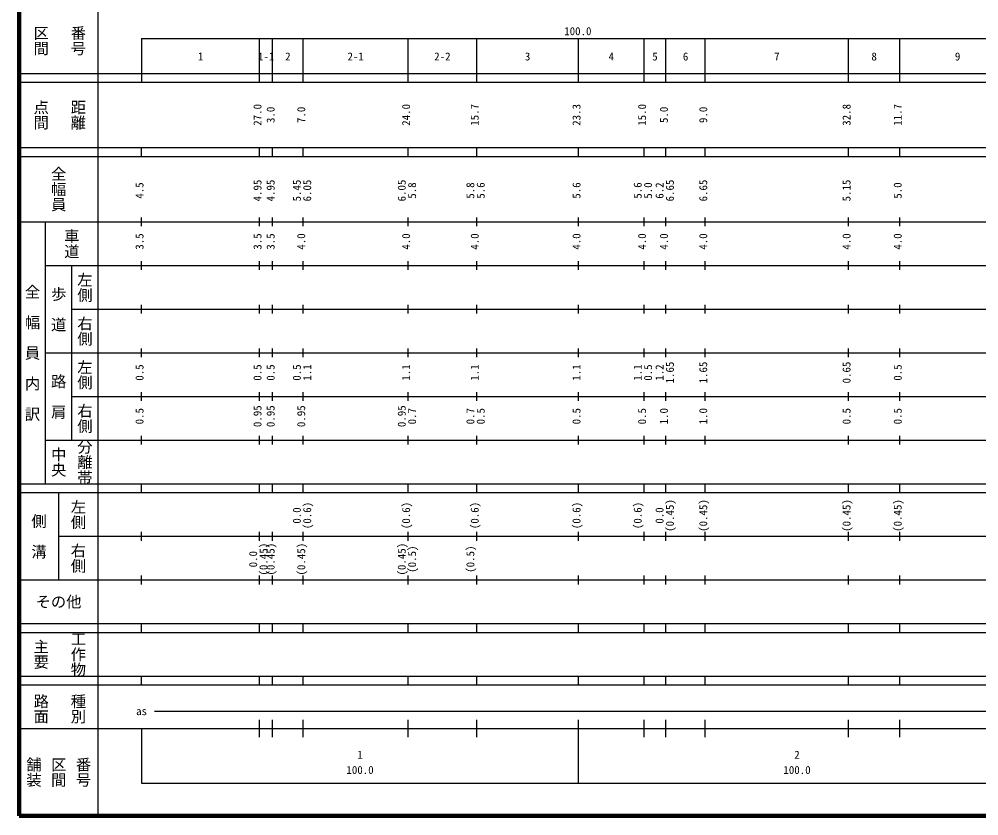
# Model space of a CAD drawing. Units: millimetres on the paper, enlarged 1000 times. Extents: x 40000 to 680000, y 20000 to 380000.
# Drawn here: x 40000 to 259604, y 20000 to 202409 of the extents above; entities that cross this region are included whole.
import ezdxf
from ezdxf.enums import TextEntityAlignment as Align

# ---------------------------------------------------------------- set-up
doc = ezdxf.new("R2010")
doc.units = ezdxf.units.MM
doc.header["$LTSCALE"] = 1000
doc.layers.add('M-TTL', color=2, linetype='Continuous', lineweight=140)
doc.layers.add('M-TTL-BAND', color=7, linetype='Continuous', lineweight=25)
doc.styles.add('@ＭＳ ゴシック', font='')
doc.styles.add('ＭＳ ゴシック', font='')
doc.styles.get('@ＭＳ ゴシック').set_extended_font_data('@MS Gothic')
doc.styles.get('ＭＳ ゴシック').set_extended_font_data('MS Gothic')

msp = doc.modelspace()

# ---------------------------------------------------------------- linework, layer by layer
at = {"layer": 'M-TTL'}
for p, q in [((40000, 380000), (40000, 20000)), ((40000, 20000), (680000, 20000))]:
    msp.add_line(p, q, dxfattribs=at)
at = {"layer": 'M-TTL-BAND'}
for p, q in [((58000, 370000), (58000, 20000)), ((68000, 198000), (579000, 198000)), ((68000, 198000), (68000, 188000)), ((95000, 188000), (95000, 198000)), ((98000, 188000), (98000, 198000)), ((105000, 188000), (105000, 198000)), ((129000, 188000), (129000, 198000)), ((144700, 188000), (144700, 198000)), ((168000, 188000), (168000, 198000)), ((183000, 188000), (183000, 198000)), ((188000, 188000), (188000, 198000)), ((197000, 188000), (197000, 198000)), ((229800, 188000), (229800, 198000)), ((241500, 188000), (241500, 198000)), ((40000, 190000), (579000, 190000)), ((40000, 188000), (579000, 188000)), ((40000, 173000), (579000, 173000)), ((68000, 171000), (68000, 173000)), ((95000, 171000), (95000, 173000)), ((98000, 171000), (98000, 173000)), ((105000, 171000), (105000, 173000)), ((129000, 171000), (129000, 173000)), ((144700, 171000), (144700, 173000)), ((168000, 171000), (168000, 173000)), ((183000, 171000), (183000, 173000)), ((188000, 171000), (188000, 173000)), ((197000, 171000), (197000, 173000)), ((229800, 171000), (229800, 173000)), ((241500, 171000), (241500, 173000)), ((40000, 171000), (579000, 171000)), ((40000, 156000), (579000, 156000)), ((46000, 96000), (46000, 156000)), ((68000, 155000), (68000, 157000)), ((95000, 155000), (95000, 157000)), ((98000, 155000), (98000, 157000)), ((105000, 155000), (105000, 157000)), ((129000, 155000), (129000, 157000)), ((144700, 155000), (144700, 157000)), ((168000, 155000), (168000, 157000)), ((183000, 155000), (183000, 157000)), ((188000, 155000), (188000, 157000)), ((197000, 155000), (197000, 157000)), ((229800, 155000), (229800, 157000)), ((241500, 155000), (241500, 157000)), ((46000, 146000), (579000, 146000)), ((52000, 146000), (52000, 106000)), ((68000, 145000), (68000, 147000)), ((95000, 145000), (95000, 147000)), ((98000, 145000), (98000, 147000)), ((105000, 145000), (105000, 147000)), ((129000, 145000), (129000, 147000)), ((144700, 145000), (144700, 147000)), ((168000, 145000), (168000, 147000)), ((183000, 145000), (183000, 147000)), ((188000, 145000), (188000, 147000)), ((197000, 145000), (197000, 147000)), ((229800, 145000), (229800, 147000)), ((241500, 145000), (241500, 147000)), ((68000, 135000), (68000, 137000)), ((95000, 135000), (95000, 137000)), ((98000, 135000), (98000, 137000)), ((105000, 135000), (105000, 137000)), ((129000, 135000), (129000, 137000)), ((144700, 135000), (144700, 137000)), ((168000, 135000), (168000, 137000)), ((183000, 135000), (183000, 137000)), ((188000, 135000), (188000, 137000)), ((197000, 135000), (197000, 137000)), ((229800, 135000), (229800, 137000)), ((241500, 135000), (241500, 137000)), ((52000, 136000), (579000, 136000)), ((46000, 126000), (579000, 126000)), ((68000, 125000), (68000, 127000)), ((95000, 125000), (95000, 127000)), ((98000, 125000), (98000, 127000)), ((105000, 125000), (105000, 127000)), ((129000, 125000), (129000, 127000)), ((144700, 125000), (144700, 127000)), ((168000, 125000), (168000, 127000)), ((183000, 125000), (183000, 127000)), ((188000, 125000), (188000, 127000)), ((197000, 125000), (197000, 127000)), ((229800, 125000), (229800, 127000)), ((241500, 125000), (241500, 127000)), ((68000, 115000), (68000, 117000)), ((95000, 115000), (95000, 117000)), ((98000, 115000), (98000, 117000)), ((105000, 115000), (105000, 117000)), ((129000, 115000), (129000, 117000)), ((144700, 115000), (144700, 117000)), ((168000, 115000), (168000, 117000)), ((183000, 115000), (183000, 117000)), ((188000, 115000), (188000, 117000)), ((197000, 115000), (197000, 117000)), ((229800, 115000), (229800, 117000)), ((241500, 115000), (241500, 117000)), ((52000, 116000), (579000, 116000)), ((46000, 106000), (579000, 106000)), ((68000, 105000), (68000, 107000)), ((95000, 105000), (95000, 107000)), ((98000, 105000), (98000, 107000)), ((105000, 105000), (105000, 107000)), ((129000, 105000), (129000, 107000)), ((144700, 105000), (144700, 107000)), ((168000, 105000), (168000, 107000)), ((183000, 105000), (183000, 107000)), ((188000, 105000), (188000, 107000)), ((197000, 105000), (197000, 107000)), ((229800, 105000), (229800, 107000)), ((241500, 105000), (241500, 107000)), ((40000, 96000), (579000, 96000)), ((68000, 94000), (68000, 96000)), ((95000, 94000), (95000, 96000)), ((98000, 94000), (98000, 96000)), ((105000, 94000), (105000, 96000)), ((129000, 94000), (129000, 96000)), ((144700, 94000), (144700, 96000)), ((168000, 94000), (168000, 96000)), ((183000, 94000), (183000, 96000)), ((188000, 94000), (188000, 96000)), ((197000, 94000), (197000, 96000)), ((229800, 94000), (229800, 96000)), ((241500, 94000), (241500, 96000)), ((40000, 94000), (579000, 94000)), ((49000, 94000), (49000, 74000)), ((49000, 84000), (579000, 84000)), ((68000, 83000), (68000, 85000)), ((95000, 83000), (95000, 85000)), ((98000, 83000), (98000, 85000)), ((105000, 83000), (105000, 85000)), ((129000, 83000), (129000, 85000)), ((144700, 83000), (144700, 85000)), ((168000, 83000), (168000, 85000)), ((183000, 83000), (183000, 85000)), ((188000, 83000), (188000, 85000)), ((197000, 83000), (197000, 85000)), ((229800, 83000), (229800, 85000)), ((241500, 83000), (241500, 85000)), ((68000, 73000), (68000, 75000)), ((95000, 73000), (95000, 75000)), ((98000, 73000), (98000, 75000)), ((105000, 73000), (105000, 75000)), ((129000, 73000), (129000, 75000)), ((144700, 73000), (144700, 75000)), ((168000, 73000), (168000, 75000)), ((183000, 73000), (183000, 75000)), ((188000, 73000), (188000, 75000)), ((197000, 73000), (197000, 75000)), ((229800, 73000), (229800, 75000)), ((241500, 73000), (241500, 75000)), ((40000, 74000), (579000, 74000)), ((40000, 64000), (579000, 64000)), ((68000, 62000), (68000, 64000)), ((95000, 62000), (95000, 64000)), ((98000, 62000), (98000, 64000)), ((105000, 62000), (105000, 64000)), ((129000, 62000), (129000, 64000)), ((144700, 62000), (144700, 64000)), ((168000, 62000), (168000, 64000)), ((183000, 62000), (183000, 64000)), ((188000, 62000), (188000, 64000)), ((197000, 62000), (197000, 64000)), ((229800, 62000), (229800, 64000)), ((241500, 62000), (241500, 64000)), ((40000, 62000), (579000, 62000)), ((40000, 52000), (579000, 52000)), ((68000, 50000), (68000, 52000)), ((95000, 50000), (95000, 52000)), ((98000, 50000), (98000, 52000)), ((105000, 50000), (105000, 52000)), ((129000, 50000), (129000, 52000)), ((144700, 50000), (144700, 52000)), ((168000, 50000), (168000, 52000)), ((183000, 50000), (183000, 52000)), ((188000, 50000), (188000, 52000)), ((197000, 50000), (197000, 52000)), ((229800, 50000), (229800, 52000)), ((241500, 50000), (241500, 52000)), ((40000, 50000), (579000, 50000)), ((71000, 44000), (565000, 44000)), ((95000, 38000), (95000, 42000)), ((98000, 38000), (98000, 42000)), ((105000, 38000), (105000, 42000)), ((129000, 38000), (129000, 42000)), ((144700, 38000), (144700, 42000)), ((168000, 27500), (168000, 42000)), ((183000, 38000), (183000, 42000)), ((188000, 38000), (188000, 42000)), ((197000, 38000), (197000, 42000)), ((229800, 38000), (229800, 42000)), ((241500, 38000), (241500, 42000)), ((40000, 40000), (579000, 40000)), ((68000, 40000), (68000, 27500)), ((68000, 27500), (579000, 27500))]:
    msp.add_line(p, q, dxfattribs=at)

# ---------------------------------------------------------------- texts
at = {"layer": 'M-TTL-BAND', "style": '@ＭＳ ゴシック'}
for s, p in [('区間', (45000, 197500)), ('番号', (53500, 197500)), ('点間', (45000, 180500)), ('距離', (53500, 180500)), ('全幅員', (49000, 163500)), ('車道', (52000, 151000)), ('左側', (55000, 141000)), ('全\u3000幅\u3000員\u3000内\u3000訳', (43000, 126000)), ('歩\u3000道', (49000, 136000)), ('右側', (55000, 131000)), ('左側', (55000, 121000)), ('路\u3000肩', (49000, 116000)), ('右側', (55000, 111000)), ('分離帯', (55000, 101000)), ('中央', (49000, 101000)), ('左側', (53500, 89000)), ('側\u3000溝', (44500, 84000)), ('右側', (53500, 79000)), ('工作物', (53500, 57000)), ('主要', (45000, 57000)), ('路面', (45000, 44500)), ('種別', (53500, 44500)), ('舗装', (43333, 30000)), ('区間', (49000, 30000)), ('番号', (54667, 30000))]:
    msp.add_text(s, height=2566, rotation=270, dxfattribs=at).set_placement(p, align=Align.MIDDLE_CENTER)
at = {"layer": 'M-TTL-BAND', "style": 'ＭＳ ゴシック'}
for s, p in [('100.0', (167844, 198195)), ('1', (81500, 192405)), ('1-1', (96500, 192405)), ('2', (101500, 192405)), ('2-1', (117000, 192405)), ('2-2', (136850, 192405)), ('3', (156350, 192405)), ('4', (175500, 192405)), ('5', (185500, 192405)), ('6', (192500, 192405)), ('7', (213400, 192405)), ('8', (235650, 192405)), ('9', (254750, 192405)), ('as', (68000, 42500)), ('1', (118000, 32523)), ('2', (218000, 32523)), ('100.0', (118000, 29033)), ('100.0', (218000, 29033))]:
    msp.add_text(s, height=1833, dxfattribs=at).set_placement(p, align=Align.BOTTOM_CENTER)
for s, p in [('27.0', (96000, 180500)), ('24.0', (130000, 180500)), ('15.7', (145700, 180500)), ('23.3', (169000, 180500)), ('15.0', (184000, 180500)), ('32.8', (230800, 180500)), ('11.7', (242500, 180500)), ('3.0', (99000, 180500)), ('7.0', (106000, 180500)), ('5.0', (189000, 180500)), ('9.0', (198000, 180500)), ('4.5', (69000, 163174)), ('4.95', (96000, 163174)), ('4.95', (99000, 163174)), ('5.45', (105000, 163174)), ('6.05', (107370, 163174)), ('6.05', (129000, 163174)), ('5.8', (131370, 163174)), ('5.8', (144700, 163174)), ('5.6', (147070, 163174)), ('5.6', (169000, 163174)), ('5.6', (183000, 163174)), ('5.0', (185370, 163174)), ('6.2', (188000, 163174)), ('6.65', (190370, 163174)), ('6.65', (198000, 163174)), ('5.15', (230800, 163174)), ('5.0', (242500, 163174)), ('3.5', (69000, 151500)), ('3.5', (96000, 151500)), ('3.5', (99000, 151500)), ('4.0', (106000, 151500)), ('4.0', (130000, 151500)), ('4.0', (145700, 151500)), ('4.0', (169000, 151500)), ('4.0', (184000, 151500)), ('4.0', (189000, 151500)), ('4.0', (198000, 151500)), ('4.0', (230800, 151500)), ('4.0', (242500, 151500)), ('0.5', (69000, 121500)), ('0.5', (96000, 121500)), ('0.5', (99000, 121500)), ('0.5', (105000, 121500)), ('1.1', (107370, 121500)), ('1.1', (130000, 121500)), ('1.1', (145700, 121500)), ('1.1', (169000, 121500)), ('1.1', (183000, 121500)), ('0.5', (185370, 121500)), ('1.2', (188000, 121500)), ('1.65', (190370, 121500)), ('1.65', (198000, 121500)), ('0.65', (230800, 121500)), ('0.5', (242500, 121500)), ('0.5', (69000, 111500)), ('0.95', (96000, 111500)), ('0.95', (99000, 111500)), ('0.95', (106000, 111500)), ('0.95', (129000, 111500)), ('0.7', (131370, 111500)), ('0.7', (144700, 111500)), ('0.5', (147070, 111500)), ('0.5', (169000, 111500)), ('0.5', (184000, 111500)), ('1.0', (189000, 111500)), ('1.0', (198000, 111500)), ('0.5', (230800, 111500)), ('0.5', (242500, 111500)), ('0.0', (105000, 88764)), ('(0.6)', (107370, 88764)), ('(0.6)', (130000, 88764)), ('(0.6)', (145700, 88764)), ('(0.6)', (169000, 88764)), ('(0.6)', (183000, 88764)), ('0.0', (188000, 88764)), ('(0.45)', (190370, 88764)), ('(0.45)', (198000, 88764)), ('(0.45)', (230800, 88764)), ('(0.45)', (242500, 88764)), ('(0.45)', (97370, 78764)), ('(0.45)', (99000, 78764)), ('(0.45)', (106000, 78764)), ('(0.45)', (129000, 78764)), ('(0.5)', (131370, 78764)), ('(0.5)', (144700, 78764)), ('0.0', (95000, 78764))]:
    msp.add_text(s, height=1833, rotation=90, dxfattribs=at).set_placement(p, align=Align.BOTTOM_CENTER)
msp.add_text('その他', height=2566, dxfattribs=at).set_placement((49000, 69000), align=Align.MIDDLE_CENTER)

doc.saveas('drawing.dxf')
